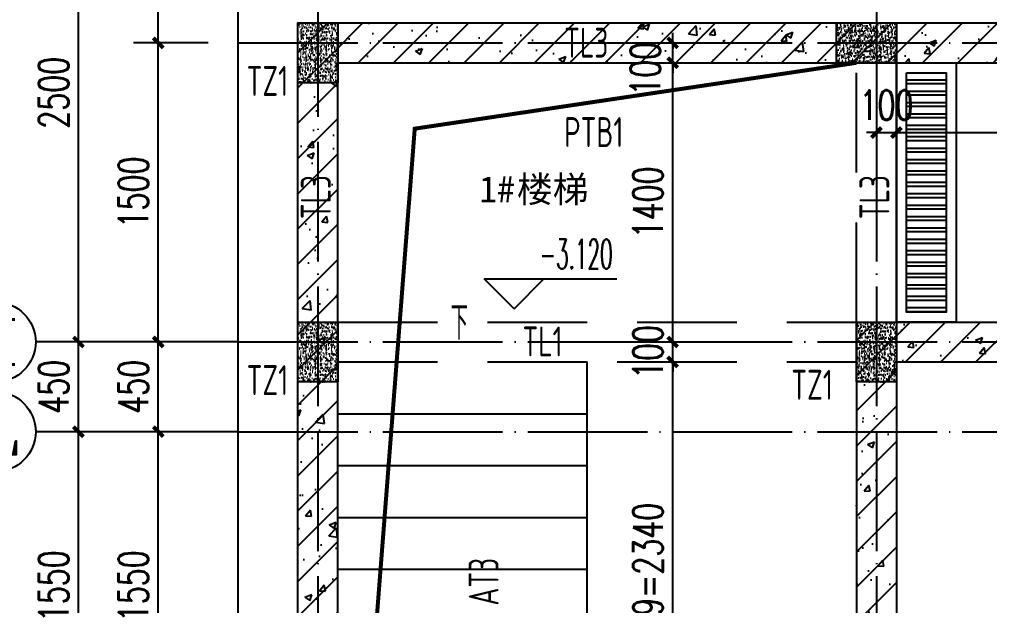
# Model space of a CAD drawing. Extents: x 393367 to 3005760, y 4998 to 826018.
# Drawn here: x 2816945 to 2821809, y 580769 to 583709 of the extents above; entities that cross this region are included whole.
import ezdxf
from ezdxf.enums import TextEntityAlignment as Align

# ---------------------------------------------------------------- set-up
doc = ezdxf.new("R2010")
doc.units = 0
doc.header["$LTSCALE"] = 1000
doc.linetypes.add('DASHED', pattern=[0.75, 0.5, -0.25])
doc.linetypes.add('DOTE', pattern=[2.42, 2, -0.2, 0.02, -0.2])
doc.layers.get('0').update_dxf_attribs({"linetype": 'CONTINUOUS'})
doc.layers.get('Defpoints').update_dxf_attribs({"linetype": 'CONTINUOUS'})
for name, color, linetype in [('AXIS', 3, 'CONTINUOUS'), ('AXIS_TEXT', 7, 'CONTINUOUS'), ('DIM_ELEV', 3, 'CONTINUOUS'), ('DIM_SYMB', 3, 'CONTINUOUS'), ('DOTE', 8, 'DOTE'), ('G', 1, 'CONTINUOUS'), ('PUB_DIM', 3, 'CONTINUOUS'), ('PUB_HATCH', 8, 'CONTINUOUS'), ('PUB_TEXT', 7, 'CONTINUOUS'), ('S-梁', 4, 'DASHED'), ('STAIR', 2, 'CONTINUOUS'), ('TEXT', 7, 'CONTINUOUS'), ('WALL', 130, 'CONTINUOUS'), ('WINDOW', 7, 'CONTINUOUS'), ('尺寸标注', 86, 'CONTINUOUS')]:
    doc.layers.add(name, color=color, linetype=linetype)
doc.styles.add('_TCH_AXIS', font='COMPLEX', dxfattribs={"bigfont": 'GBCBIG'})
doc.styles.add('_TCH_DIM', font='simplex.shx', dxfattribs={"width": 0.65, "bigfont": 'gbcbig.shx'})
doc.styles.add('_TCH_DIM_T3', font='SIMPLEX', dxfattribs={"width": 0.705882, "bigfont": 'GBCBIG'})
doc.styles.add('COMPLEX', font='COMPLEX')
doc.styles.add('TSSD_Rein', font='Tssdeng.shx', dxfattribs={"width": 0.7, "bigfont": 'hztxt.shx'})
doc.styles.add('黑体', font='simhei.ttf')
doc.dimstyles.new('_TCH_ARCH&&50', dxfattribs={"dimtxt": 148.75, "dimasz": 50, "dimexe": 125, "dimexo": 150, "dimgap": 50, "dimtad": 1, "dimdec": 0, "dimzin": 0, "dimdsep": 46, "dimtxsty": '_TCH_DIM_T3', "dimblk": 'ARCHTICK', "dimcen": 0.09, "dimclrt": 4, "dimazin": 2, "dimtfac": 1, "dimtdec": 0, "dimtix": 1, "dimtmove": 2, "dimatfit": 3, "dimfxl": 1, "dimtolj": 1, "dimtzin": 0, "dimarcsym": 0})
pattern_1 = [(45, (2400942.72, 472320.16), (-88.388348, 88.388348), []), (50, (2400942.72, 472320.16), (358.6301, -31.37607), [37.5, -412.5]), (355, (2400942.7, 472320.16), (-69.37567, 376.09607), [30, -330]), (100.4514, (2400972.6, 472317.55), (289.2547, 344.71977), [31.8701, -350.57106]), (46.1842, (2400942.7, 472420.16), (533.62052, -82.7595), [56.25, -618.75]), (96.6356, (2400987.2, 472413.26), (467.33135, 487.05894), [47.80514, -525.8565]), (351.1842, (2400942.7, 472420.16), (467.331, 487.0593), [45, -495]), (21, (2400992.72, 472395.16), (298.45353, -201.30945), [37.5, -412.5]), (326, (2400992.7, 472395.16), (121.65767, 362.57502), [30, -330]), (71.4514, (2401017.6, 472378.4), (420.11131, 161.26525), [31.8701, -350.57106]), (37.5, (2400942.72, 472320.16), (6.079928, 166.446927), [0, -326, 0, -335, 0, -331.25]), (7.5, (2400942.72, 472320.16), (131.53477, 197.205856), [0, -191, 0, -318.5, 0, -126.25]), (327.5, (2400831.22, 472320.16), (266.91122, -11.277436), [0, -125, 0, -390, 0, -517.5]), (317.5, (2400781.22, 472320.16), (291.59308, 50.05249), [0, -162.5, 0, -259, 0, -367.5])]

# ---------------------------------------------------------------- blocks, each defined once
blk = doc.blocks.new('A$C110D7C8B')
h = blk.add_hatch()
h.set_pattern_fill('ANSI32', color=246, scale=12, angle=135)
h.set_pattern_definition([(180, (0, 0), (-4e-15, -57.15), []), (180, (-19.05, 19.05), (-4e-15, -57.15), [])])
h.paths.add_polyline_path([(50, -1350), (250, -1350), (250, -150), (50, -150)])
at = {"color": 246}
for points in [[(0, -100), (300, -100), (300, -1400), (0, -1400)], [(50, -150), (250, -150), (250, -1350), (50, -1350)]]:
    blk.add_lwpolyline(points, close=True, dxfattribs=at)
blk = doc.blocks.new('_axiso')
blk.add_circle((0, 0), 0.5)
at = {"layer": 'AXIS_TEXT', "style": 'COMPLEX', "width": 1.041667}
blk.add_attdef('A', text='', height=0.56, dxfattribs=at).set_placement((-0.25, -0.28), (0.25, -0.28), align=Align.FIT)
blk = doc.blocks.new('_ArchTick')
at = {"color": 0, "linetype": 'ByBlock', "const_width": 0.4}
blk.add_lwpolyline([(-0.5, -0.5), (0.5, 0.5)], dxfattribs=at)
blk = doc.blocks.new('*D2071')
at = {"layer": 'Defpoints', "color": 0, "transparency": 16777216}
for p in [(2817641.4, 581640.9), (2818041.4, 581640.9), (2818041.4, 580090.9)]:
    blk.add_point(p, dxfattribs=at)
at = {"layer": '尺寸标注', "color": 0, "lineweight": -2, "transparency": 16777216}
for p, q in [((2817891.4, 581640.9), (2817516.4, 581640.9)), ((2817641.4, 580090.9), (2817641.4, 581640.9)), ((2817891.4, 580090.9), (2817516.4, 580090.9))]:
    blk.add_line(p, q, dxfattribs=at)
at = {"layer": '尺寸标注', "color": 0, "lineweight": -2, "transparency": 16777216, "xscale": 50, "yscale": 50, "zscale": 50}
for p, rotation in [((2817641.4, 581640.9), 90), ((2817641.4, 580090.9), 270)]:
    blk.add_blockref('_ArchTick', p, dxfattribs=dict(at, rotation=rotation))
at = {"layer": '尺寸标注', "color": 4, "transparency": 16777216, "insert": (2817517.1, 580865.9), "char_height": 148.75, "attachment_point": 5, "rotation": 90, "style": '_TCH_DIM_T3'}
blk.add_mtext('\\A1;1550', dxfattribs=at)
blk = doc.blocks.new('*D2072')
at = {"layer": 'Defpoints', "color": 0, "transparency": 16777216}
for p in [(2817641.4, 582090.9), (2818041.4, 582090.9), (2818041.4, 581640.9)]:
    blk.add_point(p, dxfattribs=at)
at = {"layer": '尺寸标注', "color": 0, "lineweight": -2, "transparency": 16777216}
for p, q in [((2817891.4, 582090.9), (2817516.4, 582090.9)), ((2817641.4, 581640.9), (2817641.4, 582090.9)), ((2817891.4, 581640.9), (2817516.4, 581640.9))]:
    blk.add_line(p, q, dxfattribs=at)
at = {"layer": '尺寸标注', "color": 0, "lineweight": -2, "transparency": 16777216, "xscale": 50, "yscale": 50, "zscale": 50}
for p, rotation in [((2817641.4, 582090.9), 90), ((2817641.4, 581640.9), 270)]:
    blk.add_blockref('_ArchTick', p, dxfattribs=dict(at, rotation=rotation))
at = {"layer": '尺寸标注', "color": 4, "transparency": 16777216, "insert": (2817517.1, 581865.9), "char_height": 148.75, "attachment_point": 5, "rotation": 90, "style": '_TCH_DIM_T3'}
blk.add_mtext('\\A1;450', dxfattribs=at)
blk = doc.blocks.new('*D2073')
at = {"layer": 'Defpoints', "color": 0, "transparency": 16777216}
for p in [(2817641.4, 583590.9), (2818041.4, 583590.9), (2818041.4, 582090.9)]:
    blk.add_point(p, dxfattribs=at)
at = {"layer": '尺寸标注', "color": 0, "lineweight": -2, "transparency": 16777216}
for p, q in [((2817891.4, 583590.9), (2817516.4, 583590.9)), ((2817641.4, 582090.9), (2817641.4, 583590.9)), ((2817891.4, 582090.9), (2817516.4, 582090.9))]:
    blk.add_line(p, q, dxfattribs=at)
at = {"layer": '尺寸标注', "color": 0, "lineweight": -2, "transparency": 16777216, "xscale": 50, "yscale": 50, "zscale": 50}
for p, rotation in [((2817641.4, 583590.9), 90), ((2817641.4, 582090.9), 270)]:
    blk.add_blockref('_ArchTick', p, dxfattribs=dict(at, rotation=rotation))
at = {"layer": '尺寸标注', "color": 4, "transparency": 16777216, "insert": (2817517.1, 582840.9), "char_height": 148.75, "attachment_point": 5, "rotation": 90, "style": '_TCH_DIM_T3'}
blk.add_mtext('\\A1;1500', dxfattribs=at)
blk = doc.blocks.new('*D2074')
at = {"layer": 'Defpoints', "color": 0, "transparency": 16777216}
for p in [(2817641.4, 584590.9), (2818041.4, 584590.9), (2818041.4, 583590.9)]:
    blk.add_point(p, dxfattribs=at)
at = {"layer": '尺寸标注', "color": 0, "lineweight": -2, "transparency": 16777216}
for p, q in [((2817891.4, 584590.9), (2817516.4, 584590.9)), ((2817641.4, 583590.9), (2817641.4, 584590.9)), ((2817891.4, 583590.9), (2817516.4, 583590.9))]:
    blk.add_line(p, q, dxfattribs=at)
at = {"layer": '尺寸标注', "color": 0, "lineweight": -2, "transparency": 16777216, "xscale": 50, "yscale": 50, "zscale": 50}
for p, rotation in [((2817641.4, 584590.9), 90), ((2817641.4, 583590.9), 270)]:
    blk.add_blockref('_ArchTick', p, dxfattribs=dict(at, rotation=rotation))
at = {"layer": '尺寸标注', "color": 4, "transparency": 16777216, "insert": (2817517.1, 584090.9), "char_height": 148.75, "attachment_point": 5, "rotation": 90, "style": '_TCH_DIM_T3'}
blk.add_mtext('\\A1;1000', dxfattribs=at)
blk = doc.blocks.new('*D2078')
at = {"layer": 'Defpoints', "color": 0, "transparency": 16777216}
for p in [(2817241.4, 581640.9), (2818041.4, 581640.9), (2818041.4, 580090.9)]:
    blk.add_point(p, dxfattribs=at)
at = {"layer": 'PUB_DIM', "color": 0, "lineweight": -2, "transparency": 16777216}
for p, q in [((2817891.4, 581640.9), (2817116.4, 581640.9)), ((2817241.4, 580090.9), (2817241.4, 581640.9)), ((2817891.4, 580090.9), (2817116.4, 580090.9))]:
    blk.add_line(p, q, dxfattribs=at)
at = {"layer": 'PUB_DIM', "color": 0, "lineweight": -2, "transparency": 16777216, "xscale": 50, "yscale": 50, "zscale": 50}
for p, rotation in [((2817241.4, 581640.9), 90), ((2817241.4, 580090.9), 270)]:
    blk.add_blockref('_ArchTick', p, dxfattribs=dict(at, rotation=rotation))
at = {"layer": 'PUB_DIM', "color": 4, "transparency": 16777216, "insert": (2817117.1, 580865.9), "char_height": 148.75, "attachment_point": 5, "rotation": 90, "style": '_TCH_DIM_T3'}
blk.add_mtext('\\A1;1550', dxfattribs=at)
blk = doc.blocks.new('*D2079')
at = {"layer": 'Defpoints', "color": 0, "transparency": 16777216}
for p in [(2817241.4, 582090.9), (2818041.4, 582090.9), (2818041.4, 581640.9)]:
    blk.add_point(p, dxfattribs=at)
at = {"layer": 'PUB_DIM', "color": 0, "lineweight": -2, "transparency": 16777216}
for p, q in [((2817891.4, 582090.9), (2817116.4, 582090.9)), ((2817241.4, 581640.9), (2817241.4, 582090.9)), ((2817891.4, 581640.9), (2817116.4, 581640.9))]:
    blk.add_line(p, q, dxfattribs=at)
at = {"layer": 'PUB_DIM', "color": 0, "lineweight": -2, "transparency": 16777216, "xscale": 50, "yscale": 50, "zscale": 50}
for p, rotation in [((2817241.4, 582090.9), 90), ((2817241.4, 581640.9), 270)]:
    blk.add_blockref('_ArchTick', p, dxfattribs=dict(at, rotation=rotation))
at = {"layer": 'PUB_DIM', "color": 4, "transparency": 16777216, "insert": (2817117.1, 581865.9), "char_height": 148.75, "attachment_point": 5, "rotation": 90, "style": '_TCH_DIM_T3'}
blk.add_mtext('\\A1;450', dxfattribs=at)
blk = doc.blocks.new('*D2080')
at = {"layer": 'Defpoints', "color": 0, "transparency": 16777216}
for p in [(2817241.4, 584590.9), (2818041.4, 584590.9), (2818041.4, 582090.9)]:
    blk.add_point(p, dxfattribs=at)
at = {"layer": 'PUB_DIM', "color": 0, "lineweight": -2, "transparency": 16777216}
for p, q in [((2817891.4, 584590.9), (2817116.4, 584590.9)), ((2817241.4, 582090.9), (2817241.4, 584590.9)), ((2817891.4, 582090.9), (2817116.4, 582090.9))]:
    blk.add_line(p, q, dxfattribs=at)
at = {"layer": 'PUB_DIM', "color": 0, "lineweight": -2, "transparency": 16777216, "xscale": 50, "yscale": 50, "zscale": 50}
for p, rotation in [((2817241.4, 584590.9), 90), ((2817241.4, 582090.9), 270)]:
    blk.add_blockref('_ArchTick', p, dxfattribs=dict(at, rotation=rotation))
at = {"layer": 'PUB_DIM', "color": 4, "transparency": 16777216, "insert": (2817117.1, 583340.9), "char_height": 148.75, "attachment_point": 5, "rotation": 90, "style": '_TCH_DIM_T3'}
blk.add_mtext('\\A1;2500', dxfattribs=at)
blk = doc.blocks.new('*D2110')
at = {"layer": 'Defpoints', "color": 0, "transparency": 16777216}
for p in [(2821341.4, 583491), (2822741.2, 583491), (2822741.2, 583141)]:
    blk.add_point(p, dxfattribs=at)
at = {"layer": '尺寸标注', "color": 0, "lineweight": -2, "transparency": 16777216}
for p, q in [((2821341.4, 583341), (2821341.4, 583016)), ((2822741.2, 583341), (2822741.2, 583016)), ((2821341.4, 583141), (2822741.2, 583141))]:
    blk.add_line(p, q, dxfattribs=at)
at = {"layer": '尺寸标注', "color": 0, "lineweight": -2, "transparency": 16777216, "xscale": 50, "yscale": 50, "zscale": 50, "rotation": 180}
blk.add_blockref('_ArchTick', (2821341.4, 583141), dxfattribs=at)
at = {"layer": '尺寸标注', "color": 0, "lineweight": -2, "transparency": 16777216, "xscale": 50, "yscale": 50, "zscale": 50}
blk.add_blockref('_ArchTick', (2822741.2, 583141), dxfattribs=at)
at = {"layer": '尺寸标注', "color": 4, "transparency": 16777216, "insert": (2822041.3, 583265.4), "char_height": 148.75, "attachment_point": 5, "style": '_TCH_DIM_T3'}
blk.add_mtext('\\A1;1400', dxfattribs=at)
blk = doc.blocks.new('*D2111')
at = {"layer": 'Defpoints', "color": 0, "transparency": 16777216}
for p in [(2821241.4, 583491), (2821341.4, 583491), (2821341.4, 583141)]:
    blk.add_point(p, dxfattribs=at)
at = {"layer": '尺寸标注', "color": 0, "lineweight": -2, "transparency": 16777216}
for p, q in [((2821241.4, 583341), (2821241.4, 583016)), ((2821341.4, 583341), (2821341.4, 583016)), ((2821241.4, 583141), (2821191.4, 583141)), ((2821241.4, 583141), (2821341.4, 583141)), ((2821341.4, 583141), (2821391.4, 583141))]:
    blk.add_line(p, q, dxfattribs=at)
at = {"layer": '尺寸标注', "color": 0, "lineweight": -2, "transparency": 16777216, "xscale": 50, "yscale": 50, "zscale": 50}
blk.add_blockref('_ArchTick', (2821241.4, 583141), dxfattribs=at)
at = {"layer": '尺寸标注', "color": 0, "lineweight": -2, "transparency": 16777216, "xscale": 50, "yscale": 50, "zscale": 50, "rotation": 180}
blk.add_blockref('_ArchTick', (2821341.4, 583141), dxfattribs=at)
at = {"layer": '尺寸标注', "color": 4, "transparency": 16777216, "insert": (2821291.4, 583278.5), "char_height": 148.75, "attachment_point": 5, "style": '_TCH_DIM_T3'}
blk.add_mtext('\\A1;100', dxfattribs=at)
blk = doc.blocks.new('*D2114')
at = {"layer": 'Defpoints', "color": 0, "transparency": 16777216}
for p in [(2819791.4, 581990.9), (2820220.1, 581990.9), (2819791.4, 579650.9)]:
    blk.add_point(p, dxfattribs=at)
at = {"layer": '尺寸标注', "color": 0, "lineweight": -2, "transparency": 16777216}
for p, q in [((2819941.4, 581990.9), (2820345.1, 581990.9)), ((2820220, 579650.9), (2820220.1, 581990.9)), ((2819941.4, 579650.9), (2820345, 579650.9))]:
    blk.add_line(p, q, dxfattribs=at)
at = {"layer": '尺寸标注', "color": 0, "lineweight": -2, "transparency": 16777216, "xscale": 50, "yscale": 50, "zscale": 50}
for p, rotation in [((2820220.1, 581990.9), 89.99973339058248), ((2820220, 579650.9), 269.9997333905825)]:
    blk.add_blockref('_ArchTick', p, dxfattribs=dict(at, rotation=rotation))
at = {"layer": '尺寸标注', "color": 4, "transparency": 16777216, "insert": (2820095.7, 580820.9), "char_height": 148.75, "attachment_point": 5, "rotation": 89.9997, "style": '_TCH_DIM_T3'}
blk.add_mtext('\\A1;260X9=2340', dxfattribs=at)
blk = doc.blocks.new('*D2115')
at = {"layer": 'Defpoints', "color": 0, "transparency": 16777216}
for p in [(2819791.4, 582090.9), (2820220.1, 582090.9), (2819791.4, 581990.9)]:
    blk.add_point(p, dxfattribs=at)
at = {"layer": '尺寸标注', "color": 0, "lineweight": -2, "transparency": 16777216}
for p, q in [((2820220.1, 582090.9), (2820220.1, 582140.9)), ((2819941.4, 582090.9), (2820345.1, 582090.9)), ((2820220.1, 581990.9), (2820220.1, 582090.9)), ((2819941.4, 581990.9), (2820345.1, 581990.9)), ((2820220.1, 581990.9), (2820220.1, 581940.9))]:
    blk.add_line(p, q, dxfattribs=at)
at = {"layer": '尺寸标注', "color": 0, "lineweight": -2, "transparency": 16777216, "xscale": 50, "yscale": 50, "zscale": 50}
for p, rotation in [((2820220.1, 582090.9), 269.9997333905216), ((2820220.1, 581990.9), 89.99973339052158)]:
    blk.add_blockref('_ArchTick', p, dxfattribs=dict(at, rotation=rotation))
at = {"layer": '尺寸标注', "color": 4, "transparency": 16777216, "insert": (2820095.7, 582040.9), "char_height": 148.75, "attachment_point": 5, "rotation": 89.9997, "style": '_TCH_DIM_T3'}
blk.add_mtext('\\A1;100', dxfattribs=at)
blk = doc.blocks.new('*D2116')
at = {"layer": 'Defpoints', "color": 0, "transparency": 16777216}
for p in [(2819791.4, 583490.9), (2820220.1, 583490.9), (2819791.4, 582090.9)]:
    blk.add_point(p, dxfattribs=at)
at = {"layer": '尺寸标注', "color": 0, "lineweight": -2, "transparency": 16777216}
for p, q in [((2819941.4, 583490.9), (2820345.1, 583490.9)), ((2820220.1, 582090.9), (2820220.1, 583490.9)), ((2819941.4, 582090.9), (2820345.1, 582090.9))]:
    blk.add_line(p, q, dxfattribs=at)
at = {"layer": '尺寸标注', "color": 0, "lineweight": -2, "transparency": 16777216, "xscale": 50, "yscale": 50, "zscale": 50}
for p, rotation in [((2820220.1, 583490.9), 89.99973339057023), ((2820220.1, 582090.9), 269.9997333905702)]:
    blk.add_blockref('_ArchTick', p, dxfattribs=dict(at, rotation=rotation))
at = {"layer": '尺寸标注', "color": 4, "transparency": 16777216, "insert": (2820095.7, 582790.9), "char_height": 148.75, "attachment_point": 5, "rotation": 89.9997, "style": '_TCH_DIM_T3'}
blk.add_mtext('\\A1;1400', dxfattribs=at)
blk = doc.blocks.new('*D2117')
at = {"layer": 'Defpoints', "color": 0, "transparency": 16777216}
for p in [(2819791.4, 583590.9), (2820220.1, 583590.9), (2819791.4, 583490.9)]:
    blk.add_point(p, dxfattribs=at)
at = {"layer": '尺寸标注', "color": 0, "lineweight": -2, "transparency": 16777216}
for p, q in [((2820220.1, 583590.9), (2820220.1, 583640.9)), ((2819941.4, 583590.9), (2820345.1, 583590.9)), ((2820220.1, 583490.9), (2820220.1, 583590.9)), ((2819941.4, 583490.9), (2820345.1, 583490.9)), ((2820220.1, 583490.9), (2820220.1, 583440.9))]:
    blk.add_line(p, q, dxfattribs=at)
at = {"layer": '尺寸标注', "color": 0, "lineweight": -2, "transparency": 16777216, "xscale": 50, "yscale": 50, "zscale": 50}
for p, rotation in [((2820220.1, 583590.9), 269.9997333905026), ((2820220.1, 583490.9), 89.99973339050264)]:
    blk.add_blockref('_ArchTick', p, dxfattribs=dict(at, rotation=rotation))
at = {"layer": '尺寸标注', "color": 4, "transparency": 16777216, "insert": (2820082.6, 583460.3), "char_height": 148.75, "attachment_point": 5, "rotation": 89.9997, "style": '_TCH_DIM_T3'}
blk.add_mtext('\\A1;100', dxfattribs=at)

msp = doc.modelspace()

# ---------------------------------------------------------------- hatches: boundary and pattern name
at = {"layer": 'G'}
h = msp.add_hatch(dxfattribs=at)
h.set_pattern_fill('AR-CONC', color=256, scale=5, angle=-360, style=0)
h.set_pattern_definition([(230, (10264838.63, 1017348.303), (-35.86300913, 3.13760675), [3.75, -41.25]), (175, (10264838.63, 1017348.303), (6.93756668, -37.60960669), [3, -33]), (280.4514, (10264835.643, 1017348.565), (-28.92546909, -34.4719771), [3.1870095, -35.0571056]), (226.1842, (10264838.63, 1017338.303), (-53.36205243, 8.27595072), [5.625, -61.875]), (276.6356, (10264834.185, 1017338.993), (-46.73313528, -48.70589355), [4.7805144, -52.58565]), (171.1842, (10264838.63, 1017338.303), (-46.73309726, -48.70593005), [4.5, -49.5]), (201, (10264833.63, 1017340.803), (-29.84535261, 20.13094453), [3.75, -41.25]), (146, (10264833.63, 1017340.803), (-12.1657666, -36.25750225), [3, -33]), (251.4514, (10264831.144, 1017342.48), (-42.01113143, -16.12652484), [3.1870095, -35.0571056]), (217.5, (10264838.631, 1017348.303), (-0.607992766, -16.644692692), [0, -32.6, 0, -33.5, 0, -33.125]), (187.5, (10264838.631, 1017348.303), (-13.15347687, -19.720585594), [0, -19.1, 0, -31.85, 0, -12.625]), (147.5, (10264849.781, 1017348.303), (-26.691121809, 1.127743587), [0, -12.5, 0, -39, 0, -51.75]), (137.5, (10264854.781, 1017348.303), (-29.15930847, -5.00524912), [0, -16.25, 0, -25.9, 0, -36.75])])
h.paths.add_polyline_path([(2818541.44184, 583390.89165), (2818341.44184, 583390.89165), (2818341.44184, 583690.89165), (2818541.44184, 583690.89165)])
h = msp.add_hatch(dxfattribs=at)
h.set_pattern_fill('AR-CONC', color=256, scale=5, angle=-450, style=0)
h.set_pattern_definition([(140, (3254998.85, -6862806.397), (3.13760675, 35.86300913), [3.75, -41.25]), (85, (3254998.85, -6862806.397), (-37.60960669, -6.93756668), [3, -33]), (190.4514, (3254999.11, -6862803.41), (-34.4719771, 28.92546909), [3.1870095, -35.0571056]), (136.1842, (3254988.85, -6862806.397), (8.27595072, 53.36205243), [5.625, -61.875]), (186.6356, (3254989.54, -6862801.95), (-48.70589355, 46.73313528), [4.7805144, -52.58565]), (81.1842, (3254988.85, -6862806.397), (-48.70593005, 46.73309726), [4.5, -49.5]), (111, (3254991.35, -6862801.397), (20.13094453, 29.84535261), [3.75, -41.25]), (56, (3254991.35, -6862801.397), (-36.25750225, 12.1657666), [3, -33]), (161.4514, (3254993.028, -6862798.91), (-16.12652484, 42.01113143), [3.1870095, -35.0571056]), (127.5, (3254998.85, -6862806.397), (-16.644692692, 0.607992766), [0, -32.6, 0, -33.5, 0, -33.125]), (97.5, (3254998.85, -6862806.397), (-19.720585594, 13.15347687), [0, -19.1, 0, -31.85, 0, -12.625]), (57.5, (3254998.85, -6862817.547), (1.127743587, 26.691121809), [0, -12.5, 0, -39, 0, -51.75]), (47.5, (3254998.85, -6862822.547), (-5.00524912, 29.15930847), [0, -16.25, 0, -25.9, 0, -36.75])])
h.paths.add_polyline_path([(2821041.43868, 583490.7927), (2821041.43868, 583690.7927), (2821341.43868, 583690.7927), (2821341.43868, 583490.7927)])
h = msp.add_hatch(dxfattribs=at)
h.set_pattern_fill('AR-CONC', color=256, scale=5, angle=-360, style=0)
h.set_pattern_definition([(230, (10264838.63, 1015848.3), (-35.86300913, 3.13760675), [3.75, -41.25]), (175, (10264838.63, 1015848.3), (6.93756668, -37.60960669), [3, -33]), (280.4514, (10264835.643, 1015848.562), (-28.92546909, -34.4719771), [3.1870095, -35.0571056]), (226.1842, (10264838.63, 1015838.3), (-53.36205243, 8.27595072), [5.625, -61.875]), (276.6356, (10264834.185, 1015838.99), (-46.73313528, -48.70589355), [4.7805144, -52.58565]), (171.1842, (10264838.63, 1015838.3), (-46.73309726, -48.70593005), [4.5, -49.5]), (201, (10264833.63, 1015840.8), (-29.84535261, 20.13094453), [3.75, -41.25]), (146, (10264833.63, 1015840.8), (-12.1657666, -36.25750225), [3, -33]), (251.4514, (10264831.144, 1015842.48), (-42.01113143, -16.12652484), [3.1870095, -35.0571056]), (217.5, (10264838.631, 1015848.301), (-0.607992766, -16.644692692), [0, -32.6, 0, -33.5, 0, -33.125]), (187.5, (10264838.631, 1015848.301), (-13.15347687, -19.720585594), [0, -19.1, 0, -31.85, 0, -12.625]), (147.5, (10264849.781, 1015848.301), (-26.691121809, 1.127743587), [0, -12.5, 0, -39, 0, -51.75]), (137.5, (10264854.781, 1015848.3), (-29.15930847, -5.00524912), [0, -16.25, 0, -25.9, 0, -36.75])])
h.paths.add_polyline_path([(2818541.44184, 581890.88951), (2818341.44184, 581890.88951), (2818341.44184, 582190.88951), (2818541.44184, 582190.88951)])
h = msp.add_hatch(dxfattribs=at)
h.set_pattern_fill('AR-CONC', color=256, scale=5, angle=-360, style=0)
h.set_pattern_definition([(230, (10267638.64, 1015848.297), (-35.86300913, 3.13760675), [3.75, -41.25]), (175, (10267638.64, 1015848.297), (6.93756668, -37.60960669), [3, -33]), (280.4514, (10267635.65, 1015848.56), (-28.92546909, -34.4719771), [3.1870095, -35.0571056]), (226.1842, (10267638.64, 1015838.297), (-53.36205243, 8.27595072), [5.625, -61.875]), (276.6356, (10267634.193, 1015838.986), (-46.73313528, -48.70589355), [4.7805144, -52.58565]), (171.1842, (10267638.64, 1015838.297), (-46.73309726, -48.70593005), [4.5, -49.5]), (201, (10267633.64, 1015840.797), (-29.84535261, 20.13094453), [3.75, -41.25]), (146, (10267633.64, 1015840.797), (-12.1657666, -36.25750225), [3, -33]), (251.4514, (10267631.153, 1015842.474), (-42.01113143, -16.12652484), [3.1870095, -35.0571056]), (217.5, (10267638.64, 1015848.297), (-0.607992766, -16.644692692), [0, -32.6, 0, -33.5, 0, -33.125]), (187.5, (10267638.64, 1015848.297), (-13.15347687, -19.720585594), [0, -19.1, 0, -31.85, 0, -12.625]), (147.5, (10267649.79, 1015848.297), (-26.691121809, 1.127743587), [0, -12.5, 0, -39, 0, -51.75]), (137.5, (10267654.79, 1015848.297), (-29.15930847, -5.00524912), [0, -16.25, 0, -25.9, 0, -36.75])])
h.paths.add_polyline_path([(2821341.45054, 581890.88537), (2821141.45054, 581890.88537), (2821141.45054, 582190.88537), (2821341.45054, 582190.88537)])
at = {"layer": 'PUB_HATCH'}
h = msp.add_hatch(dxfattribs=at)
h.set_pattern_fill('钢筋混凝土', color=256, scale=50, style=0)
h.set_pattern_definition(pattern_1)
h.paths.add_polyline_path([(2818341.43867, 583690.89165), (2818541.43867, 583490.89165), (2821241.43868, 583490.89165), (2821241.43868, 583690.89165)])
h = msp.add_hatch(dxfattribs=at)
h.set_pattern_fill('钢筋混凝土', color=256, scale=50, style=0)
h.set_pattern_definition(pattern_1)
h.paths.add_polyline_path([(2818341.43868, 580190.88879), (2818341.53686, 580190.88879), (2818341.53686, 580390.89032), (2818541.43868, 580390.89032), (2818541.43867, 583490.89165), (2818341.43867, 583690.89165)])
h = msp.add_hatch(dxfattribs=at)
h.set_pattern_fill('钢筋混凝土', color=256, scale=50, style=0)
h.set_pattern_definition(pattern_1)
h.paths.add_polyline_path([(2821241.43114, 583690.89165), (2821241.44623, 583490.89165), (2824509.19268, 583491.13824), (2824509.17759, 583691.13824)])
h = msp.add_hatch(dxfattribs=at)
h.set_pattern_fill('钢筋混凝土', color=256, scale=50, style=0)
h.set_pattern_definition(pattern_1)
h.paths.add_polyline_path([(2821141.43868, 582190.88678), (2821341.43868, 581990.89861), (2825393.19105, 581991.13824), (2825393.17922, 582191.13824)])
h = msp.add_hatch(dxfattribs=at)
h.set_pattern_fill('钢筋混凝土', color=256, scale=50, style=0)
h.set_pattern_definition(pattern_1)
h.paths.add_polyline_path([(2821341.43868, 581990.89861), (2821141.43868, 582190.88678), (2821141.43868, 578090.89408), (2821341.43868, 578090.89408)])

# ---------------------------------------------------------------- linework, layer by layer
at = {"color": 6, "const_width": 20}
msp.add_lwpolyline([(2818541.43838, 578190.89434), (2818927.01726, 583160.61359), (2821141.43868, 583490.92846)], dxfattribs=at)
at = {"layer": 'AXIS'}
for p, q in [((2818041.43868, 582090.89228), (2817026.8311, 582090.89228)), ((2818041.43868, 581640.89228), (2817026.8311, 581640.89228))]:
    msp.add_line(p, q, dxfattribs=at)
at = {"layer": 'DIM_ELEV', "color": 6}
for p, q in [((2819424.75647, 582257.18988), (2819274.75647, 582407.18988)), ((2819274.75647, 582407.18988), (2819939.67694, 582407.18988)), ((2819424.75647, 582257.18988), (2819574.75647, 582407.18988))]:
    msp.add_line(p, q, dxfattribs=at)
at = {"layer": 'DIM_SYMB'}
msp.add_lwpolyline([(2818041.43868, 573342.15342), (2818041.43868, 579251.00498), (2817936.43868, 579289.22185), (2818146.43868, 579326.25052), (2818041.43868, 579363.50498), (2818041.43868, 585272.35654)], dxfattribs=at)
msp.add_lwpolyline([(2819141.43112, 582052.95417, 0, 0, 0), (2819141.42801, 579800.89444, 40, 0, 0), (2819141.4278, 579650.89444, 0, 0, 0)], format="xyseb", dxfattribs=at)
at = {"layer": 'DOTE', "linetype": 'DOTE', "ltscale": 0.3}
for p, q in [((2818441.43868, 585272.35654), (2818441.43868, 575990.89181)), ((2821241.43868, 585272.35654), (2821241.43868, 575990.8938)), ((2818041.43868, 583590.89165), (2829405.01822, 583590.89165)), ((2818041.43868, 582090.8927), (2829405.01824, 582090.8927)), ((2818041.43868, 581640.8927), (2829405.01824, 581640.8927))]:
    msp.add_line(p, q, dxfattribs=at)
at = {"layer": 'G'}
for points in [[(2818541.44184, 583390.89165), (2818341.44184, 583390.89165), (2818341.44184, 583690.89165), (2818541.44184, 583690.89165)], [(2821041.43868, 583490.7927), (2821041.43868, 583690.7927), (2821341.43868, 583690.7927), (2821341.43868, 583490.7927)], [(2818541.44184, 581890.88951), (2818341.44184, 581890.88951), (2818341.44184, 582190.88951), (2818541.44184, 582190.88951)], [(2821341.45054, 581890.88537), (2821141.45054, 581890.88537), (2821141.45054, 582190.88537), (2821341.45054, 582190.88537)]]:
    msp.add_lwpolyline(points, close=True, dxfattribs=at)
at = {"layer": 'S-梁'}
for p, q in [((2821141.43868, 582190.88678), (2821141.43868, 583469.76713)), ((2821341.44463, 582190.90003), (2821341.44463, 583469.78037)), ((2818541.44231, 582190.89747), (2821141.43868, 582190.88537)), ((2818541.44231, 581990.89747), (2821141.43868, 581990.88537))]:
    msp.add_line(p, q, dxfattribs=at)
at = {"layer": 'STAIR'}
for p, q in [((2818541.43486, 580390.89032), (2818541.44231, 581990.89724)), ((2819791.43142, 579650.89142), (2819791.44231, 581990.89142)), ((2818541.4411, 581730.89724), (2819791.4411, 581730.89142)), ((2818541.43989, 581470.89724), (2819791.43989, 581470.89142)), ((2818541.43868, 581210.89724), (2819791.43868, 581210.89142)), ((2818541.43747, 580950.89724), (2819791.43747, 580950.89142))]:
    msp.add_line(p, q, dxfattribs=at)
at = {"layer": 'WALL'}
for p, q in [((2818341.43867, 583690.89165), (2821241.43868, 583690.89165)), ((2818341.43868, 580190.88879), (2818341.43867, 583690.89165)), ((2821241.43114, 583690.89165), (2824509.17759, 583691.13824)), ((2818541.43867, 583490.89165), (2821241.43868, 583490.89165)), ((2818541.43868, 580390.89032), (2818541.43867, 583490.89165)), ((2821141.43868, 583490.89165), (2821141.43868, 583490.7927)), ((2821141.43868, 583490.7927), (2821341.43868, 583490.7927)), ((2821241.44623, 583490.89165), (2824509.19268, 583491.13824)), ((2821341.43868, 583490.7927), (2821341.43868, 583490.8992)), ((2821141.43868, 582190.88678), (2825393.17922, 582191.13824)), ((2821141.43868, 582190.88678), (2821341.43868, 582190.89861)), ((2821141.43868, 582190.88678), (2821141.43868, 578090.89408)), ((2821341.43868, 581990.89861), (2825393.19105, 581991.13824)), ((2821341.43868, 581990.89861), (2821341.43868, 578090.89408))]:
    msp.add_line(p, q, dxfattribs=at)
at = {"layer": 'WINDOW'}
msp.add_line((2821341.43868, 583490.7927), (2821341.43868, 582190.8927), dxfattribs=at)

# ---------------------------------------------------------------- block references
msp.add_blockref('A$C110D7C8B', (2821341.43868, 583590.89834))
at = {"layer": 'AXIS'}
ref = msp.add_blockref('_axiso', (2816826.8311, 582090.89228), dxfattribs=dict(at, xscale=400, yscale=400, zscale=400))
ref.add_attrib('A', 'M', dxfattribs={"layer": 'AXIS_TEXT', "height": 226.27417, "style": '_TCH_AXIS'}).set_placement((2816713.69402, 581977.75519), (2816939.96819, 581977.75519), align=Align.FIT)
ref = msp.add_blockref('_axiso', (2816826.8311, 581640.89228), dxfattribs=dict(at, xscale=400, yscale=400, zscale=400))
ref.add_attrib('A', 'L', dxfattribs={"layer": 'AXIS_TEXT', "height": 226.27417, "style": '_TCH_AXIS', "width": 1.4}).set_placement((2816713.69402, 581527.75519), (2816939.96819, 581527.75519), align=Align.FIT)

# ---------------------------------------------------------------- texts
at = {"layer": 'PUB_TEXT', "color": 246, "style": '黑体'}
for s, p in [('楼梯', (2819439.27768, 582791.12287)), ('1#', (2819250.24814, 582791.12287))]:
    msp.add_text(s, height=131.434599, dxfattribs=at).set_placement(p)
at = {"layer": 'PUB_TEXT', "color": 6, "style": '_TCH_DIM', "width": 0.494118}
msp.add_text('-3.120', height=148.75, dxfattribs=at).set_placement((2819553.67694, 582457.23988))
at = {"layer": 'PUB_TEXT', "style": '_TCH_DIM', "width": 0.7}
msp.add_text('下', height=168.79433, dxfattribs=at).set_placement((2819108.1998, 582103.00417))
at = {"layer": 'TEXT', "color": 230, "style": 'TSSD_Rein', "width": 0.7}
for s, p in [('TL3', (2819676.16814, 583516.80895)), ('TZ1', (2818084.37644, 583324.87032)), ('PTB1', (2819676.16814, 583068.46775)), ('TL1', (2819467.08838, 582018.59116)), ('TZ1', (2818084.37644, 581824.86818)), ('TZ1', (2820814.57881, 581801.36623))]:
    msp.add_text(s, height=150, dxfattribs=at).set_placement(p)
for p in [(2818506.20879, 582706.65604), (2821306.20879, 582706.65604)]:
    msp.add_text('TL3', height=150, rotation=90, dxfattribs=at).set_placement(p)
msp.add_text('AT3', height=150, rotation=90, dxfattribs=at).set_placement((2819347.29957, 580888.59325), align=Align.CENTER)

# ---------------------------------------------------------------- dimensions: what is measured, and where the dimension line sits
at = {"layer": 'PUB_DIM'}
for p1, p2, picture, middle in [((2818041.43868, 582090.89229), (2818041.43868, 584590.89128), '*D2080', (2817117.06368, 583340.89179)), ((2818041.43868, 581640.89228), (2818041.43868, 582090.89229), '*D2079', (2817117.06368, 581865.89228)), ((2818041.43868, 580090.89229), (2818041.43868, 581640.89228), '*D2078', (2817117.06368, 580865.89228))]:
    dim = msp.add_aligned_dim(p1=p1, p2=p2, distance=800, dimstyle='_TCH_ARCH&&50', dxfattribs=at)
    dim.commit()
    dim.dimension.update_dxf_attribs({"geometry": picture, "text_midpoint": middle})
at = {"layer": '尺寸标注', "color": 106}
for p1, p2, distance, picture, middle in [((2818041.43868, 583590.88794), (2818041.43868, 584590.89128), 400, '*D2074', (2817517.06368, 584090.88961)), ((2818041.43868, 582090.89229), (2818041.43868, 583590.88794), 400, '*D2073', (2817517.06368, 582840.89012)), ((2819791.44277, 582090.89463), (2819791.44929, 583490.89358), -428.6115, '*D2116', (2820095.68253, 582790.89269)), ((2821341.37444, 583491.00483), (2822741.18514, 583491.00483), -349.9637, '*D2110', (2822041.27979, 583265.41612)), ((2819791.44231, 581990.89142), (2819791.44277, 582090.89463), -428.6115, '*D2115', (2820095.67904, 582040.89161)), ((2818041.43868, 581640.89228), (2818041.43868, 582090.89229), 400, '*D2072', (2817517.06368, 581865.89228)), ((2818041.43868, 580090.89229), (2818041.43868, 581640.89228), 400, '*D2071', (2817517.06368, 580865.89228))]:
    dim = msp.add_aligned_dim(p1=p1, p2=p2, distance=distance, dimstyle='_TCH_ARCH&&50', dxfattribs=at)
    dim.commit()
    dim.dimension.update_dxf_attribs({"geometry": picture, "text_midpoint": middle})
for base, p1, p2, angle, picture, middle in [((2820220.06125, 583590.89159), (2819791.44929, 583490.89358), (2819791.44975, 583590.89358), 89.99973339, '*D2117', (2820082.56189, 583460.25243)), ((2821341.37444, 583141.04112), (2821241.43868, 583491.00483), (2821341.37444, 583491.00483), 0, '*D2111', (2821291.38795, 583278.54112))]:
    dim = msp.add_linear_dim(base=base, p1=p1, p2=p2, angle=angle, dimstyle='_TCH_ARCH&&50', dxfattribs=at)
    dim.commit()
    dim.dimension.update_dxf_attribs({"geometry": picture, "text_midpoint": middle, "dimtype": 161})
dim = msp.add_aligned_dim(p1=(2819791.43142, 579650.89142), p2=(2819791.44231, 581990.89142), distance=-428.6115, text='260X9=2340', dimstyle='_TCH_ARCH&&50', dxfattribs=at)
dim.commit()
dim.dimension.update_dxf_attribs({"geometry": '*D2114', "text_midpoint": (2820095.67336, 580820.89)})

doc.saveas('drawing.dxf')
